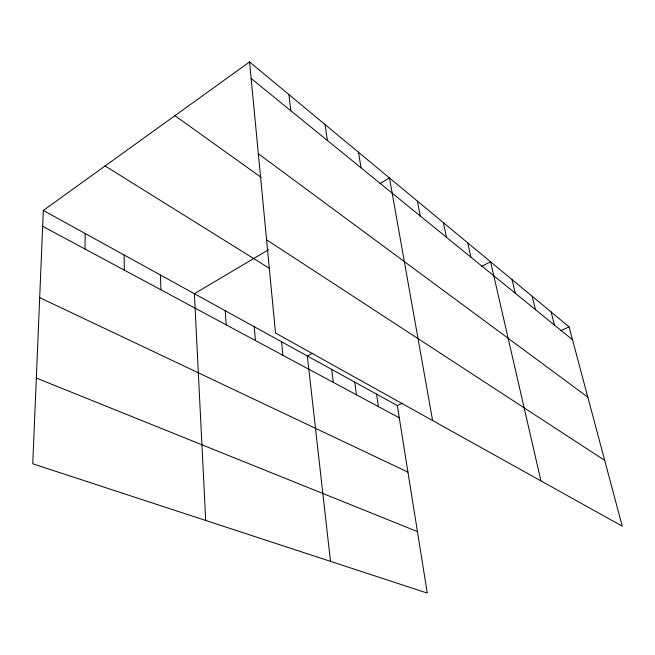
<?xml version="1.0" encoding="UTF-8"?>
<svg xmlns="http://www.w3.org/2000/svg" width="655" height="655" viewBox="0 0 655 655"><rect width="100%" height="100%" fill="white"/><g stroke="black" fill="none" stroke-linecap="round" stroke-linejoin="round"><path stroke-width="0.98" d="M84.978 249.015L85.215 233.548M43.32 210.46L32.75 463.781L427.257 593.07L397.315 405.568L43.32 210.46L249.547 61.93L569.064 326.87L622.25 526.178L275.509 333.027L249.547 61.93M268.525 249.727L194.388 293.718L205.703 520.463M379.925 183.621L389.471 177.955L432.603 420.526M312.681 353.217L307.334 355.968L330.488 561.36M481.646 266.372L490.57 261.779L540.94 480.885M397.315 405.568L402.727 403.087M560.705 330.701L569.064 326.87M36.328 378.058L417.44 531.598M39.677 297.64L407.942 472.124M42.657 226.278L399.272 417.808M105.111 165.952L269.139 268.206M266.585 239.812L604.688 460.375M174.918 115.673L261.148 177.374M258.34 153.753L587.822 397.135M251.127 78.485L572.503 339.757M551.133 312.001L554.539 325.15M532.147 296.248L535.495 309.668M511.989 279.546L515.28 293.235M467.76 242.866L470.88 257.137M443.419 222.684L446.423 237.249M417.382 201.093L420.248 215.978M358.531 152.296L361.028 167.827M376.576 394.138L378.443 406.624M325.109 124.589L327.361 140.457M354.732 382.094L356.484 394.834M331.684 369.387L333.321 382.389M288.904 94.566L290.853 110.777M281.56 341.763L282.903 355.313M254.246 326.714L255.401 340.543M225.238 310.724L226.196 324.855M160.467 275.026L160.917 289.797M124.163 255.016L124.294 270.13"/></g></svg>
